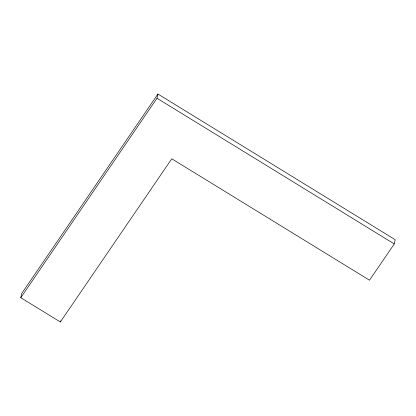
<?xml version="1.0" encoding="UTF-8"?>
<svg xmlns="http://www.w3.org/2000/svg" width="416" height="416" viewBox="0 0 416 416"><rect width="100%" height="100%" fill="white"/><g stroke="black" fill="none" stroke-linecap="round" stroke-linejoin="round"><path stroke-width="0.62" d="M20.8 297.7L21.72 293.472L157.914 94.016L395.2 239.715L394.28 243.942L369.517 280.207L171.777 158.792L60.346 321.984L20.8 297.7L156.993 98.244L157.914 94.016M60.346 321.984L60.611 320.778M156.993 98.244L394.28 243.942"/></g></svg>
